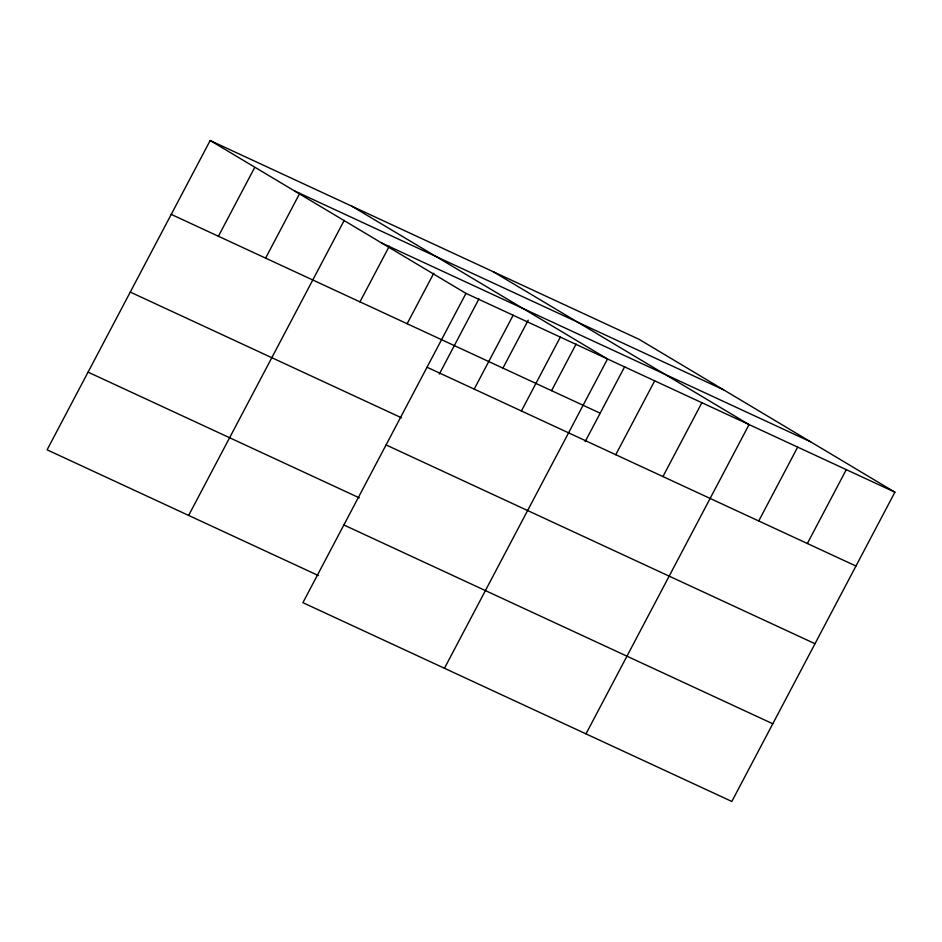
<?xml version="1.0" encoding="UTF-8"?>
<svg xmlns="http://www.w3.org/2000/svg" width="942" height="942" viewBox="0 0 942 942"><rect width="100%" height="100%" fill="white"/><g stroke="black" fill="none" stroke-linecap="round" stroke-linejoin="round"><path stroke-width="1.41" d="M210.172 140.535L465.972 293.374L302.9 602.668L731.828 801.465L894.9 492.171L639.1 339.332L210.172 140.535L47.1 449.829L318.396 575.562M218.414 236.254L254.623 167.582M265.597 258.132L299.756 193.334M188.647 515.427L344.207 220.393M359.962 301.864L389.34 246.145M407.144 323.73L433.791 273.192M439.302 374.08L478.925 298.944M474.215 389.105L513.154 315.24M502.934 368.122L528.215 320.186M521.397 410.971L560.337 337.118M551.553 390.659L576.139 344.007M444.447 668.278L607.519 358.984L351.719 206.133M585.147 441.668L624.758 366.544M615.762 454.703L654.702 380.851M662.944 476.57L701.884 402.717M585.995 733.877L749.067 424.583L493.267 271.743M758.734 520.973L797.674 447.109M807.353 543.499L846.293 469.646M294.587 190.967L723.515 389.764M381.557 242.942L810.485 441.739M465.972 293.374L894.9 492.171M171.232 214.387L600.16 413.185M427.032 367.239L855.96 566.024M130.267 292.091L401.563 417.824M386.067 444.93L814.995 643.727M88.065 372.137L359.361 497.871M343.865 524.977L772.793 723.774"/></g></svg>
